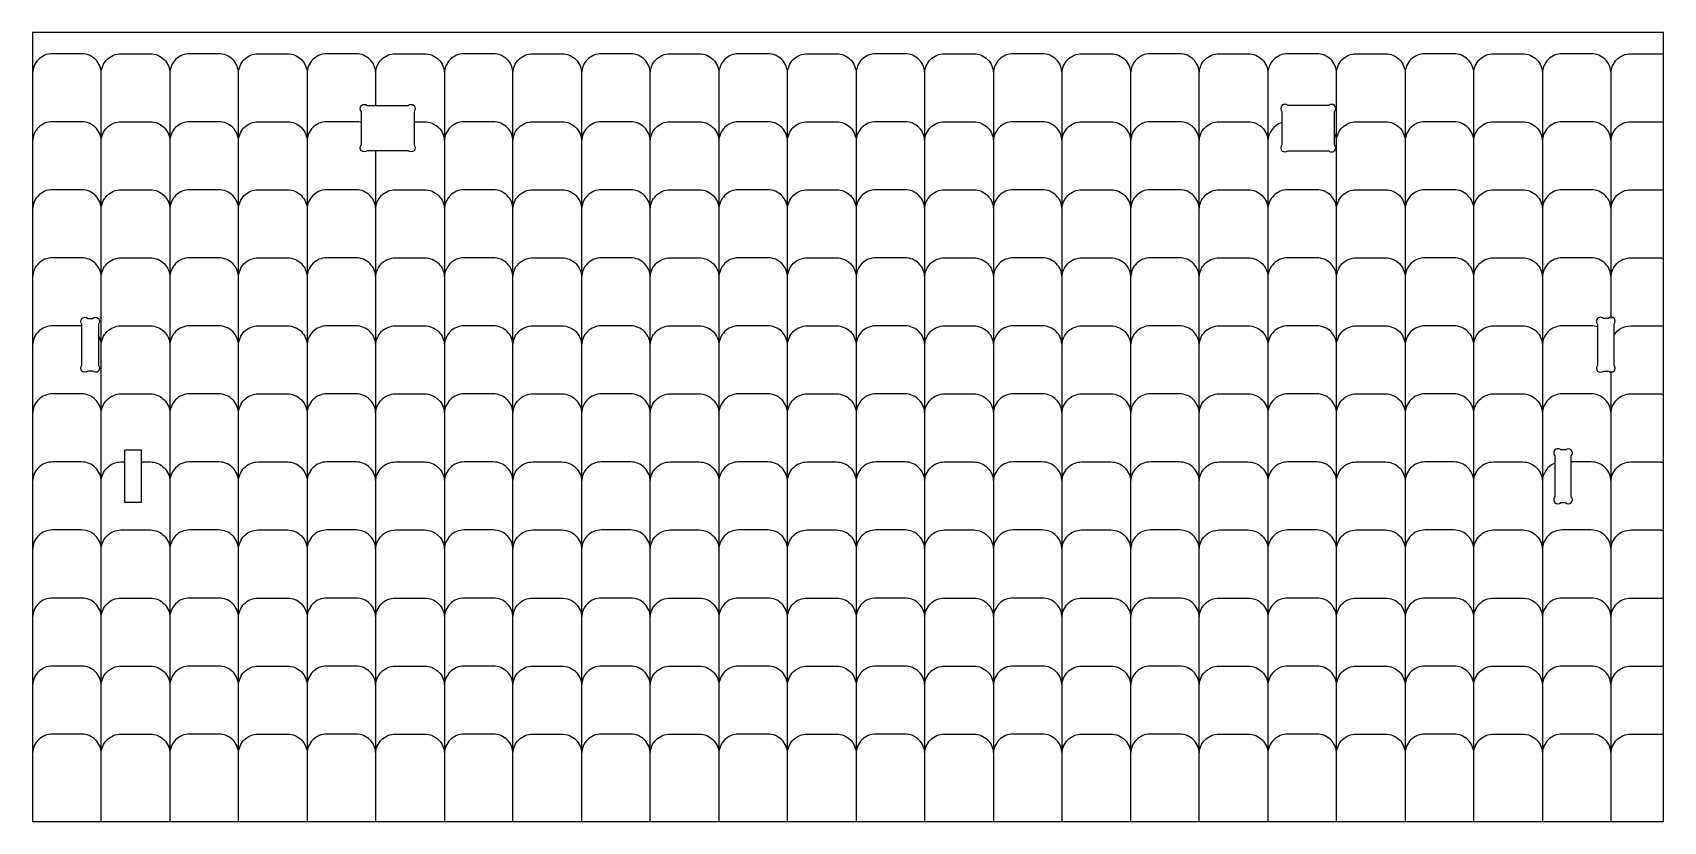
# Model space of a CAD drawing. Extents: x 1730 to 3959, y 1275 to 2996.
# Drawn here: x 3351 to 3945, y 2367 to 2654 of the extents above; entities that cross this region are included whole.
import ezdxf

# ---------------------------------------------------------------- set-up
doc = ezdxf.new("R2010")
doc.units = 0
doc.header["$MEASUREMENT"] = 0
doc.layers.add('LAYER1', color=18, linetype='CONTINUOUS')

msp = doc.modelspace()

# ---------------------------------------------------------------- linework, layer by layer
at = {"layer": 'LAYER1'}
for points in [[(3350.73, 2654.42), (3350.73, 2366.78), (3945.19, 2366.78), (3945.19, 2654.42)], [(3390.28, 2502.22), (3390.28, 2483.05), (3384.29, 2483.05), (3384.29, 2502.22)]]:
    msp.add_lwpolyline(points, close=True, dxfattribs=at)
for points in [[(3375.74, 2639.52, 0.414214), (3368.55, 2646.71), (3357.92, 2646.71, 0.414214), (3350.73, 2639.52)], [(3375.74, 2639.52, -0.414214), (3382.93, 2646.71), (3393.57, 2646.71, -0.414214), (3400.76, 2639.52)], [(3425.78, 2639.52, 0.414214), (3418.59, 2646.71), (3407.95, 2646.71, 0.414214), (3400.76, 2639.52)], [(3425.78, 2639.52, -0.414214), (3432.97, 2646.71), (3443.6, 2646.71, -0.414214), (3450.79, 2639.52)], [(3475.81, 2639.52, 0.414214), (3468.62, 2646.71), (3457.98, 2646.71, 0.414214), (3450.79, 2639.52)], [(3475.81, 2627.82), (3475.81, 2639.52, -0.414214), (3483, 2646.71), (3493.64, 2646.71, -0.414214), (3500.83, 2639.52)], [(3525.84, 2639.52, 0.414214), (3518.65, 2646.71), (3508.02, 2646.71, 0.414214), (3500.83, 2639.52)], [(3525.84, 2639.52, -0.414214), (3533.03, 2646.71), (3543.67, 2646.71, -0.414214), (3550.86, 2639.52)], [(3575.88, 2639.52, 0.414214), (3568.68, 2646.71), (3558.05, 2646.71, 0.414214), (3550.86, 2639.52)], [(3575.88, 2639.52, -0.414214), (3583.07, 2646.71), (3593.7, 2646.71, -0.414214), (3600.89, 2639.52)], [(3625.91, 2639.52, 0.414214), (3618.72, 2646.71), (3608.08, 2646.71, 0.414214), (3600.89, 2639.52)], [(3625.91, 2639.52, -0.414214), (3633.1, 2646.71), (3643.73, 2646.71, -0.414214), (3650.93, 2639.52)], [(3675.94, 2639.52, 0.414214), (3668.75, 2646.71), (3658.12, 2646.71, 0.414214), (3650.93, 2639.52)], [(3675.94, 2639.52, -0.414214), (3683.13, 2646.71), (3693.77, 2646.71, -0.414214), (3700.96, 2639.52)], [(3725.98, 2639.52, 0.414214), (3718.78, 2646.71), (3708.15, 2646.71, 0.414214), (3700.96, 2639.52)], [(3725.98, 2639.52, -0.414214), (3733.17, 2646.71), (3743.8, 2646.71, -0.414214), (3750.99, 2639.52)], [(3776.01, 2639.52, 0.414214), (3768.82, 2646.71), (3758.18, 2646.71, 0.414214), (3750.99, 2639.52)], [(3776.01, 2639.52, -0.414214), (3783.2, 2646.71), (3793.83, 2646.71, -0.414214), (3801.02, 2639.52)], [(3826.04, 2639.52, 0.414214), (3818.85, 2646.71), (3808.22, 2646.71, 0.414214), (3801.02, 2639.52)], [(3826.04, 2639.52, -0.414214), (3833.23, 2646.71), (3843.87, 2646.71, -0.414214), (3851.06, 2639.52)], [(3876.07, 2639.52, 0.414214), (3868.88, 2646.71), (3858.25, 2646.71, 0.414214), (3851.06, 2639.52)], [(3876.07, 2639.52, -0.414214), (3883.27, 2646.71), (3893.9, 2646.71, -0.414214), (3901.09, 2639.52)], [(3926.11, 2639.52, 0.414214), (3918.92, 2646.71), (3908.28, 2646.71, 0.414214), (3901.09, 2639.52)], [(3926.11, 2639.52, -0.414214), (3933.3, 2646.71), (3943.93, 2646.71, -0.043988), (3945.19, 2646.6)], [(3375.74, 2614.71, 0.414214), (3368.55, 2621.91), (3357.92, 2621.91, 0.414214), (3350.73, 2614.71)], [(3375.74, 2614.71, -0.414214), (3382.93, 2621.91), (3393.57, 2621.91, -0.414214), (3400.76, 2614.71)], [(3425.78, 2614.71, 0.414214), (3418.59, 2621.91), (3407.95, 2621.91, 0.414214), (3400.76, 2614.71)], [(3425.78, 2614.71, -0.414214), (3432.97, 2621.91), (3443.6, 2621.91, -0.414214), (3450.79, 2614.71)], [(3470.58, 2621.63, 0.069122), (3468.62, 2621.91), (3457.98, 2621.91, 0.414214), (3450.79, 2614.71)], [(3489.76, 2621.91), (3493.64, 2621.91, -0.414214), (3500.83, 2614.71)], [(3525.84, 2614.71, 0.414214), (3518.65, 2621.91), (3508.02, 2621.91, 0.414214), (3500.83, 2614.71)], [(3525.84, 2614.71, -0.414214), (3533.03, 2621.91), (3543.67, 2621.91, -0.414214), (3550.86, 2614.71)], [(3575.88, 2614.71, 0.414214), (3568.68, 2621.91), (3558.05, 2621.91, 0.414214), (3550.86, 2614.71)], [(3575.88, 2614.71, -0.414214), (3583.07, 2621.91), (3593.7, 2621.91, -0.414214), (3600.89, 2614.71)], [(3625.91, 2614.71, 0.414214), (3618.72, 2621.91), (3608.08, 2621.91, 0.414214), (3600.89, 2614.71)], [(3625.91, 2614.71, -0.414214), (3633.1, 2621.91), (3643.73, 2621.91, -0.414214), (3650.93, 2614.71)], [(3675.94, 2614.71, 0.414214), (3668.75, 2621.91), (3658.12, 2621.91, 0.414214), (3650.93, 2614.71)], [(3675.94, 2614.71, -0.414214), (3683.13, 2621.91), (3693.77, 2621.91, -0.414214), (3700.96, 2614.71)], [(3725.98, 2614.71, 0.414214), (3718.78, 2621.91), (3708.15, 2621.91, 0.414214), (3700.96, 2614.71)], [(3725.98, 2614.71, -0.414214), (3733.17, 2621.91), (3743.8, 2621.91, -0.414214), (3750.99, 2614.71)], [(3776.01, 2614.71, 0.414214), (3768.82, 2621.91), (3758.18, 2621.91, 0.414214), (3750.99, 2614.71)], [(3776.01, 2614.71, -0.414214), (3783.2, 2621.91), (3793.83, 2621.91, -0.414214), (3801.02, 2614.71)], [(3806.16, 2621.61, 0.331751), (3801.02, 2614.71)], [(3826.04, 2614.71, -0.414214), (3833.23, 2621.91), (3843.87, 2621.91, -0.414214), (3851.06, 2614.71)], [(3876.07, 2614.71, 0.414214), (3868.88, 2621.91), (3858.25, 2621.91, 0.414214), (3851.06, 2614.71)], [(3876.07, 2614.71, -0.414214), (3883.27, 2621.91), (3893.9, 2621.91, -0.414214), (3901.09, 2614.71)], [(3926.11, 2614.71, 0.414214), (3918.92, 2621.91), (3908.28, 2621.91, 0.414214), (3901.09, 2614.71)], [(3926.11, 2614.71, -0.414214), (3933.3, 2621.91), (3943.93, 2621.91, -0.043988), (3945.19, 2621.79)], [(3826.04, 2614.71, 0.111847), (3825.34, 2617.81)], [(3375.74, 2589.91, 0.414214), (3368.55, 2597.1), (3357.92, 2597.1, 0.414214), (3350.73, 2589.91)], [(3375.74, 2589.91, -0.414214), (3382.93, 2597.1), (3393.57, 2597.1, -0.414214), (3400.76, 2589.91)], [(3425.78, 2589.91, 0.414214), (3418.59, 2597.1), (3407.95, 2597.1, 0.414214), (3400.76, 2589.91)], [(3425.78, 2589.91, -0.414214), (3432.97, 2597.1), (3443.6, 2597.1, -0.414214), (3450.79, 2589.91)], [(3475.81, 2589.91, 0.414214), (3468.62, 2597.1), (3457.98, 2597.1, 0.414214), (3450.79, 2589.91)], [(3475.81, 2589.91, -0.414214), (3483, 2597.1), (3493.64, 2597.1, -0.414214), (3500.83, 2589.91)], [(3525.84, 2589.91, 0.414214), (3518.65, 2597.1), (3508.02, 2597.1, 0.414214), (3500.83, 2589.91)], [(3525.84, 2589.91, -0.414214), (3533.03, 2597.1), (3543.67, 2597.1, -0.414214), (3550.86, 2589.91)], [(3575.88, 2589.91, 0.414214), (3568.68, 2597.1), (3558.05, 2597.1, 0.414214), (3550.86, 2589.91)], [(3575.88, 2589.91, -0.414214), (3583.07, 2597.1), (3593.7, 2597.1, -0.414214), (3600.89, 2589.91)], [(3625.91, 2589.91, 0.414214), (3618.72, 2597.1), (3608.08, 2597.1, 0.414214), (3600.89, 2589.91)], [(3625.91, 2589.91, -0.414214), (3633.1, 2597.1), (3643.73, 2597.1, -0.414214), (3650.93, 2589.91)], [(3675.94, 2589.91, 0.414214), (3668.75, 2597.1), (3658.12, 2597.1, 0.414214), (3650.93, 2589.91)], [(3675.94, 2589.91, -0.414214), (3683.13, 2597.1), (3693.77, 2597.1, -0.414214), (3700.96, 2589.91)], [(3725.98, 2589.91, 0.414214), (3718.78, 2597.1), (3708.15, 2597.1, 0.414214), (3700.96, 2589.91)], [(3725.98, 2589.91, -0.414214), (3733.17, 2597.1), (3743.8, 2597.1, -0.414214), (3750.99, 2589.91)], [(3776.01, 2589.91, 0.414214), (3768.82, 2597.1), (3758.18, 2597.1, 0.414214), (3750.99, 2589.91)], [(3776.01, 2589.91, -0.414214), (3783.2, 2597.1), (3793.83, 2597.1, -0.414214), (3801.02, 2589.91)], [(3826.04, 2589.91, 0.414214), (3818.85, 2597.1), (3808.22, 2597.1, 0.414214), (3801.02, 2589.91)], [(3826.04, 2589.91, -0.414214), (3833.23, 2597.1), (3843.87, 2597.1, -0.414214), (3851.06, 2589.91)], [(3876.07, 2589.91, 0.414214), (3868.88, 2597.1), (3858.25, 2597.1, 0.414214), (3851.06, 2589.91)], [(3876.07, 2589.91, -0.414214), (3883.27, 2597.1), (3893.9, 2597.1, -0.414214), (3901.09, 2589.91)], [(3926.11, 2589.91, 0.414214), (3918.92, 2597.1), (3908.28, 2597.1, 0.414214), (3901.09, 2589.91)], [(3926.11, 2589.91, -0.414214), (3933.3, 2597.1), (3943.93, 2597.1, -0.043988), (3945.19, 2596.99)], [(3375.74, 2565.1, 0.414214), (3368.55, 2572.29), (3357.92, 2572.29, 0.414214), (3350.73, 2565.1)], [(3375.74, 2565.1, -0.414214), (3382.93, 2572.29), (3393.57, 2572.29, -0.414214), (3400.76, 2565.1)], [(3425.78, 2565.1, 0.414214), (3418.59, 2572.29), (3407.95, 2572.29, 0.414214), (3400.76, 2565.1)], [(3425.78, 2565.1, -0.414214), (3432.97, 2572.29), (3443.6, 2572.29, -0.414214), (3450.79, 2565.1)], [(3475.81, 2565.1, 0.414214), (3468.62, 2572.29), (3457.98, 2572.29, 0.414214), (3450.79, 2565.1)], [(3475.81, 2565.1, -0.414214), (3483, 2572.29), (3493.64, 2572.29, -0.414214), (3500.83, 2565.1)], [(3525.84, 2565.1, 0.414214), (3518.65, 2572.29), (3508.02, 2572.29, 0.414214), (3500.83, 2565.1)], [(3525.84, 2565.1, -0.414214), (3533.03, 2572.29), (3543.67, 2572.29, -0.414214), (3550.86, 2565.1)], [(3575.88, 2565.1, 0.414214), (3568.68, 2572.29), (3558.05, 2572.29, 0.414214), (3550.86, 2565.1)], [(3575.88, 2565.1, -0.414214), (3583.07, 2572.29), (3593.7, 2572.29, -0.414214), (3600.89, 2565.1)], [(3625.91, 2565.1, 0.414214), (3618.72, 2572.29), (3608.08, 2572.29, 0.414214), (3600.89, 2565.1)], [(3625.91, 2565.1, -0.414214), (3633.1, 2572.29), (3643.73, 2572.29, -0.414214), (3650.93, 2565.1)], [(3675.94, 2565.1, 0.414214), (3668.75, 2572.29), (3658.12, 2572.29, 0.414214), (3650.93, 2565.1)], [(3675.94, 2565.1, -0.414214), (3683.13, 2572.29), (3693.77, 2572.29, -0.414214), (3700.96, 2565.1)], [(3725.98, 2565.1, 0.414214), (3718.78, 2572.29), (3708.15, 2572.29, 0.414214), (3700.96, 2565.1)], [(3725.98, 2565.1, -0.414214), (3733.17, 2572.29), (3743.8, 2572.29, -0.414214), (3750.99, 2565.1)], [(3776.01, 2565.1, 0.414214), (3768.82, 2572.29), (3758.18, 2572.29, 0.414214), (3750.99, 2565.1)], [(3776.01, 2565.1, -0.414214), (3783.2, 2572.29), (3793.83, 2572.29, -0.414214), (3801.02, 2565.1)], [(3826.04, 2565.1, 0.414214), (3818.85, 2572.29), (3808.22, 2572.29, 0.414214), (3801.02, 2565.1)], [(3826.04, 2565.1, -0.414214), (3833.23, 2572.29), (3843.87, 2572.29, -0.414214), (3851.06, 2565.1)], [(3876.07, 2565.1, 0.414214), (3868.88, 2572.29), (3858.25, 2572.29, 0.414214), (3851.06, 2565.1)], [(3876.07, 2565.1, -0.414214), (3883.27, 2572.29), (3893.9, 2572.29, -0.414214), (3901.09, 2565.1)], [(3926.11, 2565.1, 0.414214), (3918.92, 2572.29), (3908.28, 2572.29, 0.414214), (3901.09, 2565.1)], [(3926.11, 2565.1, -0.414214), (3933.3, 2572.29), (3943.93, 2572.29, -0.043988), (3945.19, 2572.18)], [(3368.71, 2547.48, 0.005295), (3368.55, 2547.48), (3357.92, 2547.48, 0.414214), (3350.73, 2540.29)], [(3375.74, 2540.29, -0.414214), (3382.93, 2547.48), (3393.57, 2547.48, -0.414214), (3400.76, 2540.29)], [(3425.78, 2540.29, 0.414214), (3418.59, 2547.48), (3407.95, 2547.48, 0.414214), (3400.76, 2540.29)], [(3425.78, 2540.29, -0.414214), (3432.97, 2547.48), (3443.6, 2547.48, -0.414214), (3450.79, 2540.29)], [(3475.81, 2540.29, 0.414214), (3468.62, 2547.48), (3457.98, 2547.48, 0.414214), (3450.79, 2540.29)], [(3475.81, 2540.29, -0.414214), (3483, 2547.48), (3493.64, 2547.48, -0.414214), (3500.83, 2540.29)], [(3525.84, 2540.29, 0.414214), (3518.65, 2547.48), (3508.02, 2547.48, 0.414214), (3500.83, 2540.29)], [(3525.84, 2540.29, -0.414214), (3533.03, 2547.48), (3543.67, 2547.48, -0.414214), (3550.86, 2540.29)], [(3575.88, 2540.29, 0.414214), (3568.68, 2547.48), (3558.05, 2547.48, 0.414214), (3550.86, 2540.29)], [(3575.88, 2540.29, -0.414214), (3583.07, 2547.48), (3593.7, 2547.48, -0.414214), (3600.89, 2540.29)], [(3625.91, 2540.29, 0.414214), (3618.72, 2547.48), (3608.08, 2547.48, 0.414214), (3600.89, 2540.29)], [(3625.91, 2540.29, -0.414214), (3633.1, 2547.48), (3643.73, 2547.48, -0.414214), (3650.93, 2540.29)], [(3675.94, 2540.29, 0.414214), (3668.75, 2547.48), (3658.12, 2547.48, 0.414214), (3650.93, 2540.29)], [(3675.94, 2540.29, -0.414214), (3683.13, 2547.48), (3693.77, 2547.48, -0.414214), (3700.96, 2540.29)], [(3725.98, 2540.29, 0.414214), (3718.78, 2547.48), (3708.15, 2547.48, 0.414214), (3700.96, 2540.29)], [(3725.98, 2540.29, -0.414214), (3733.17, 2547.48), (3743.8, 2547.48, -0.414214), (3750.99, 2540.29)], [(3776.01, 2540.29, 0.414214), (3768.82, 2547.48), (3758.18, 2547.48, 0.414214), (3750.99, 2540.29)], [(3776.01, 2540.29, -0.414214), (3783.2, 2547.48), (3793.83, 2547.48, -0.414214), (3801.02, 2540.29)], [(3826.04, 2540.29, 0.414214), (3818.85, 2547.48), (3808.22, 2547.48, 0.414214), (3801.02, 2540.29)], [(3826.04, 2540.29, -0.414214), (3833.23, 2547.48), (3843.87, 2547.48, -0.414214), (3851.06, 2540.29)], [(3876.07, 2540.29, 0.414214), (3868.88, 2547.48), (3858.25, 2547.48, 0.414214), (3851.06, 2540.29)], [(3876.07, 2540.29, -0.414214), (3883.27, 2547.48), (3893.9, 2547.48, -0.414214), (3901.09, 2540.29)], [(3921.22, 2547.1, 0.081726), (3918.92, 2547.48), (3908.28, 2547.48, 0.414214), (3901.09, 2540.29)], [(3927.21, 2544.12, -0.257711), (3933.3, 2547.48), (3943.93, 2547.48, -0.043988), (3945.19, 2547.37)], [(3375.74, 2540.29, 0.137402), (3374.7, 2544.02)], [(3375.74, 2515.48, 0.414214), (3368.55, 2522.67), (3357.92, 2522.67, 0.414214), (3350.73, 2515.48)], [(3375.74, 2515.48, -0.414214), (3382.93, 2522.67), (3393.57, 2522.67, -0.414214), (3400.76, 2515.48)], [(3425.78, 2515.48, 0.414214), (3418.59, 2522.67), (3407.95, 2522.67, 0.414214), (3400.76, 2515.48)], [(3425.78, 2515.48, -0.414214), (3432.97, 2522.67), (3443.6, 2522.67, -0.414214), (3450.79, 2515.48)], [(3475.81, 2515.48, 0.414214), (3468.62, 2522.67), (3457.98, 2522.67, 0.414214), (3450.79, 2515.48)], [(3475.81, 2515.48, -0.414214), (3483, 2522.67), (3493.64, 2522.67, -0.414214), (3500.83, 2515.48)], [(3525.84, 2515.48, 0.414214), (3518.65, 2522.67), (3508.02, 2522.67, 0.414214), (3500.83, 2515.48)], [(3525.84, 2515.48, -0.414214), (3533.03, 2522.67), (3543.67, 2522.67, -0.414214), (3550.86, 2515.48)], [(3575.88, 2515.48, 0.414214), (3568.68, 2522.67), (3558.05, 2522.67, 0.414214), (3550.86, 2515.48)], [(3575.88, 2515.48, -0.414214), (3583.07, 2522.67), (3593.7, 2522.67, -0.414214), (3600.89, 2515.48)], [(3625.91, 2515.48, 0.414214), (3618.72, 2522.67), (3608.08, 2522.67, 0.414214), (3600.89, 2515.48)], [(3625.91, 2515.48, -0.414214), (3633.1, 2522.67), (3643.73, 2522.67, -0.414214), (3650.93, 2515.48)], [(3675.94, 2515.48, 0.414214), (3668.75, 2522.67), (3658.12, 2522.67, 0.414214), (3650.93, 2515.48)], [(3675.94, 2515.48, -0.414214), (3683.13, 2522.67), (3693.77, 2522.67, -0.414214), (3700.96, 2515.48)], [(3725.98, 2515.48, 0.414214), (3718.78, 2522.67), (3708.15, 2522.67, 0.414214), (3700.96, 2515.48)], [(3725.98, 2515.48, -0.414214), (3733.17, 2522.67), (3743.8, 2522.67, -0.414214), (3750.99, 2515.48)], [(3776.01, 2515.48, 0.414214), (3768.82, 2522.67), (3758.18, 2522.67, 0.414214), (3750.99, 2515.48)], [(3776.01, 2515.48, -0.414214), (3783.2, 2522.67), (3793.83, 2522.67, -0.414214), (3801.02, 2515.48)], [(3826.04, 2515.48, 0.414214), (3818.85, 2522.67), (3808.22, 2522.67, 0.414214), (3801.02, 2515.48)], [(3826.04, 2515.48, -0.414214), (3833.23, 2522.67), (3843.87, 2522.67, -0.414214), (3851.06, 2515.48)], [(3876.07, 2515.48, 0.414214), (3868.88, 2522.67), (3858.25, 2522.67, 0.414214), (3851.06, 2515.48)], [(3876.07, 2515.48, -0.414214), (3883.27, 2522.67), (3893.9, 2522.67, -0.414214), (3901.09, 2515.48)], [(3926.11, 2515.48, 0.414214), (3918.92, 2522.67), (3908.28, 2522.67, 0.414214), (3901.09, 2515.48)], [(3926.11, 2515.48, -0.414214), (3933.3, 2522.67), (3943.93, 2522.67, -0.043988), (3945.19, 2522.56)], [(3375.74, 2490.67, 0.414214), (3368.55, 2497.86), (3357.92, 2497.86, 0.414214), (3350.73, 2490.67)], [(3375.74, 2490.67, -0.414214), (3382.93, 2497.86), (3384.29, 2497.86)], [(3390.28, 2497.86), (3393.57, 2497.86, -0.414214), (3400.76, 2490.67)], [(3425.78, 2490.67, 0.414214), (3418.59, 2497.86), (3407.95, 2497.86, 0.414214), (3400.76, 2490.67)], [(3425.78, 2490.67, -0.414214), (3432.97, 2497.86), (3443.6, 2497.86, -0.414214), (3450.79, 2490.67)], [(3475.81, 2490.67, 0.414214), (3468.62, 2497.86), (3457.98, 2497.86, 0.414214), (3450.79, 2490.67)], [(3475.81, 2490.67, -0.414214), (3483, 2497.86), (3493.64, 2497.86, -0.414214), (3500.83, 2490.67)], [(3525.84, 2490.67, 0.414214), (3518.65, 2497.86), (3508.02, 2497.86, 0.414214), (3500.83, 2490.67)], [(3525.84, 2490.67, -0.414214), (3533.03, 2497.86), (3543.67, 2497.86, -0.414214), (3550.86, 2490.67)], [(3575.88, 2490.67, 0.414214), (3568.68, 2497.86), (3558.05, 2497.86, 0.414214), (3550.86, 2490.67)], [(3575.88, 2490.67, -0.414214), (3583.07, 2497.86), (3593.7, 2497.86, -0.414214), (3600.89, 2490.67)], [(3625.91, 2490.67, 0.414214), (3618.72, 2497.86), (3608.08, 2497.86, 0.414214), (3600.89, 2490.67)], [(3625.91, 2490.67, -0.414214), (3633.1, 2497.86), (3643.73, 2497.86, -0.414214), (3650.93, 2490.67)], [(3675.94, 2490.67, 0.414214), (3668.75, 2497.86), (3658.12, 2497.86, 0.414214), (3650.93, 2490.67)], [(3675.94, 2490.67, -0.414214), (3683.13, 2497.86), (3693.77, 2497.86, -0.414214), (3700.96, 2490.67)], [(3725.98, 2490.67, 0.414214), (3718.78, 2497.86), (3708.15, 2497.86, 0.414214), (3700.96, 2490.67)], [(3725.98, 2490.67, -0.414214), (3733.17, 2497.86), (3743.8, 2497.86, -0.414214), (3750.99, 2490.67)], [(3776.01, 2490.67, 0.414214), (3768.82, 2497.86), (3758.18, 2497.86, 0.414214), (3750.99, 2490.67)], [(3776.01, 2490.67, -0.414214), (3783.2, 2497.86), (3793.83, 2497.86, -0.414214), (3801.02, 2490.67)], [(3826.04, 2490.67, 0.414214), (3818.85, 2497.86), (3808.22, 2497.86, 0.414214), (3801.02, 2490.67)], [(3826.04, 2490.67, -0.414214), (3833.23, 2497.86), (3843.87, 2497.86, -0.414214), (3851.06, 2490.67)], [(3876.07, 2490.67, 0.414214), (3868.88, 2497.86), (3858.25, 2497.86, 0.414214), (3851.06, 2490.67)], [(3876.07, 2490.67, -0.414214), (3883.27, 2497.86), (3893.9, 2497.86, -0.414214), (3901.09, 2490.67)], [(3905.64, 2497.36, 0.307847), (3901.09, 2490.67)], [(3926.11, 2490.67, 0.414214), (3918.92, 2497.86), (3911.63, 2497.86)], [(3926.11, 2490.67, -0.414214), (3933.3, 2497.86), (3943.93, 2497.86, -0.043988), (3945.19, 2497.75)], [(3375.74, 2465.86, 0.414214), (3368.55, 2473.05), (3357.92, 2473.05, 0.414214), (3350.73, 2465.86)], [(3375.74, 2465.86, -0.414214), (3382.93, 2473.05), (3393.57, 2473.05, -0.414214), (3400.76, 2465.86)], [(3425.78, 2465.86, 0.414214), (3418.59, 2473.05), (3407.95, 2473.05, 0.414214), (3400.76, 2465.86)], [(3425.78, 2465.86, -0.414214), (3432.97, 2473.05), (3443.6, 2473.05, -0.414214), (3450.79, 2465.86)], [(3475.81, 2465.86, 0.414214), (3468.62, 2473.05), (3457.98, 2473.05, 0.414214), (3450.79, 2465.86)], [(3475.81, 2465.86, -0.414214), (3483, 2473.05), (3493.64, 2473.05, -0.414214), (3500.83, 2465.86)], [(3525.84, 2465.86, 0.414214), (3518.65, 2473.05), (3508.02, 2473.05, 0.414214), (3500.83, 2465.86)], [(3525.84, 2465.86, -0.414214), (3533.03, 2473.05), (3543.67, 2473.05, -0.414214), (3550.86, 2465.86)], [(3575.88, 2465.86, 0.414214), (3568.68, 2473.05), (3558.05, 2473.05, 0.414214), (3550.86, 2465.86)], [(3575.88, 2465.86, -0.414214), (3583.07, 2473.05), (3593.7, 2473.05, -0.414214), (3600.89, 2465.86)], [(3625.91, 2465.86, 0.414214), (3618.72, 2473.05), (3608.08, 2473.05, 0.414214), (3600.89, 2465.86)], [(3625.91, 2465.86, -0.414214), (3633.1, 2473.05), (3643.73, 2473.05, -0.414214), (3650.93, 2465.86)], [(3675.94, 2465.86, 0.414214), (3668.75, 2473.05), (3658.12, 2473.05, 0.414214), (3650.93, 2465.86)], [(3675.94, 2465.86, -0.414214), (3683.13, 2473.05), (3693.77, 2473.05, -0.414214), (3700.96, 2465.86)], [(3725.98, 2465.86, 0.414214), (3718.78, 2473.05), (3708.15, 2473.05, 0.414214), (3700.96, 2465.86)], [(3725.98, 2465.86, -0.414214), (3733.17, 2473.05), (3743.8, 2473.05, -0.414214), (3750.99, 2465.86)], [(3776.01, 2465.86, 0.414214), (3768.82, 2473.05), (3758.18, 2473.05, 0.414214), (3750.99, 2465.86)], [(3776.01, 2465.86, -0.414214), (3783.2, 2473.05), (3793.83, 2473.05, -0.414214), (3801.02, 2465.86)], [(3826.04, 2465.86, 0.414214), (3818.85, 2473.05), (3808.22, 2473.05, 0.414214), (3801.02, 2465.86)], [(3826.04, 2465.86, -0.414214), (3833.23, 2473.05), (3843.87, 2473.05, -0.414214), (3851.06, 2465.86)], [(3876.07, 2465.86, 0.414214), (3868.88, 2473.05), (3858.25, 2473.05, 0.414214), (3851.06, 2465.86)], [(3876.07, 2465.86, -0.414214), (3883.27, 2473.05), (3893.9, 2473.05, -0.414214), (3901.09, 2465.86)], [(3926.11, 2465.86, 0.414214), (3918.92, 2473.05), (3908.28, 2473.05, 0.414214), (3901.09, 2465.86)], [(3926.11, 2465.86, -0.414214), (3933.3, 2473.05), (3943.93, 2473.05, -0.043988), (3945.19, 2472.94)], [(3375.74, 2441.05, 0.414214), (3368.55, 2448.24), (3357.92, 2448.24, 0.414214), (3350.73, 2441.05)], [(3375.74, 2441.05, -0.414214), (3382.93, 2448.24), (3393.57, 2448.24, -0.414214), (3400.76, 2441.05)], [(3425.78, 2441.05, 0.414214), (3418.59, 2448.24), (3407.95, 2448.24, 0.414214), (3400.76, 2441.05)], [(3425.78, 2441.05, -0.414214), (3432.97, 2448.24), (3443.6, 2448.24, -0.414214), (3450.79, 2441.05)], [(3475.81, 2441.05, 0.414214), (3468.62, 2448.24), (3457.98, 2448.24, 0.414214), (3450.79, 2441.05)], [(3475.81, 2441.05, -0.414214), (3483, 2448.24), (3493.64, 2448.24, -0.414214), (3500.83, 2441.05)], [(3525.84, 2441.05, 0.414214), (3518.65, 2448.24), (3508.02, 2448.24, 0.414214), (3500.83, 2441.05)], [(3525.84, 2441.05, -0.414214), (3533.03, 2448.24), (3543.67, 2448.24, -0.414214), (3550.86, 2441.05)], [(3575.88, 2441.05, 0.414214), (3568.68, 2448.24), (3558.05, 2448.24, 0.414214), (3550.86, 2441.05)], [(3575.88, 2441.05, -0.414214), (3583.07, 2448.24), (3593.7, 2448.24, -0.414214), (3600.89, 2441.05)], [(3625.91, 2441.05, 0.414214), (3618.72, 2448.24), (3608.08, 2448.24, 0.414214), (3600.89, 2441.05)], [(3625.91, 2441.05, -0.414214), (3633.1, 2448.24), (3643.73, 2448.24, -0.414214), (3650.93, 2441.05)], [(3675.94, 2441.05, 0.414214), (3668.75, 2448.24), (3658.12, 2448.24, 0.414214), (3650.93, 2441.05)], [(3675.94, 2441.05, -0.414214), (3683.13, 2448.24), (3693.77, 2448.24, -0.414214), (3700.96, 2441.05)], [(3725.98, 2441.05, 0.414214), (3718.78, 2448.24), (3708.15, 2448.24, 0.414214), (3700.96, 2441.05)], [(3725.98, 2441.05, -0.414214), (3733.17, 2448.24), (3743.8, 2448.24, -0.414214), (3750.99, 2441.05)], [(3776.01, 2441.05, 0.414214), (3768.82, 2448.24), (3758.18, 2448.24, 0.414214), (3750.99, 2441.05)], [(3776.01, 2441.05, -0.414214), (3783.2, 2448.24), (3793.83, 2448.24, -0.414214), (3801.02, 2441.05)], [(3826.04, 2441.05, 0.414214), (3818.85, 2448.24), (3808.22, 2448.24, 0.414214), (3801.02, 2441.05)], [(3826.04, 2441.05, -0.414214), (3833.23, 2448.24), (3843.87, 2448.24, -0.414214), (3851.06, 2441.05)], [(3876.07, 2441.05, 0.414214), (3868.88, 2448.24), (3858.25, 2448.24, 0.414214), (3851.06, 2441.05)], [(3876.07, 2441.05, -0.414214), (3883.27, 2448.24), (3893.9, 2448.24, -0.414214), (3901.09, 2441.05)], [(3926.11, 2441.05, 0.414214), (3918.92, 2448.24), (3908.28, 2448.24, 0.414214), (3901.09, 2441.05)], [(3926.11, 2441.05, -0.414214), (3933.3, 2448.24), (3943.93, 2448.24, -0.043988), (3945.19, 2448.13)], [(3375.74, 2416.24, 0.414214), (3368.55, 2423.43), (3357.92, 2423.43, 0.414214), (3350.73, 2416.24)], [(3375.74, 2416.24, -0.414214), (3382.93, 2423.43), (3393.57, 2423.43, -0.414214), (3400.76, 2416.24)], [(3425.78, 2416.24, 0.414214), (3418.59, 2423.43), (3407.95, 2423.43, 0.414214), (3400.76, 2416.24)], [(3425.78, 2416.24, -0.414214), (3432.97, 2423.43), (3443.6, 2423.43, -0.414214), (3450.79, 2416.24)], [(3475.81, 2416.24, 0.414214), (3468.62, 2423.43), (3457.98, 2423.43, 0.414214), (3450.79, 2416.24)], [(3475.81, 2416.24, -0.414214), (3483, 2423.43), (3493.64, 2423.43, -0.414214), (3500.83, 2416.24)], [(3525.84, 2416.24, 0.414214), (3518.65, 2423.43), (3508.02, 2423.43, 0.414214), (3500.83, 2416.24)], [(3525.84, 2416.24, -0.414214), (3533.03, 2423.43), (3543.67, 2423.43, -0.414214), (3550.86, 2416.24)], [(3575.88, 2416.24, 0.414214), (3568.68, 2423.43), (3558.05, 2423.43, 0.414214), (3550.86, 2416.24)], [(3575.88, 2416.24, -0.414214), (3583.07, 2423.43), (3593.7, 2423.43, -0.414214), (3600.89, 2416.24)], [(3625.91, 2416.24, 0.414214), (3618.72, 2423.43), (3608.08, 2423.43, 0.414214), (3600.89, 2416.24)], [(3625.91, 2416.24, -0.414214), (3633.1, 2423.43), (3643.73, 2423.43, -0.414214), (3650.93, 2416.24)], [(3675.94, 2416.24, 0.414214), (3668.75, 2423.43), (3658.12, 2423.43, 0.414214), (3650.93, 2416.24)], [(3675.94, 2416.24, -0.414214), (3683.13, 2423.43), (3693.77, 2423.43, -0.414214), (3700.96, 2416.24)], [(3725.98, 2416.24, 0.414214), (3718.78, 2423.43), (3708.15, 2423.43, 0.414214), (3700.96, 2416.24)], [(3725.98, 2416.24, -0.414214), (3733.17, 2423.43), (3743.8, 2423.43, -0.414214), (3750.99, 2416.24)], [(3776.01, 2416.24, 0.414214), (3768.82, 2423.43), (3758.18, 2423.43, 0.414214), (3750.99, 2416.24)], [(3776.01, 2416.24, -0.414214), (3783.2, 2423.43), (3793.83, 2423.43, -0.414214), (3801.02, 2416.24)], [(3826.04, 2416.24, 0.414214), (3818.85, 2423.43), (3808.22, 2423.43, 0.414214), (3801.02, 2416.24)], [(3826.04, 2416.24, -0.414214), (3833.23, 2423.43), (3843.87, 2423.43, -0.414214), (3851.06, 2416.24)], [(3876.07, 2416.24, 0.414214), (3868.88, 2423.43), (3858.25, 2423.43, 0.414214), (3851.06, 2416.24)], [(3876.07, 2416.24, -0.414214), (3883.27, 2423.43), (3893.9, 2423.43, -0.414214), (3901.09, 2416.24)], [(3926.11, 2416.24, 0.414214), (3918.92, 2423.43), (3908.28, 2423.43, 0.414214), (3901.09, 2416.24)], [(3926.11, 2416.24, -0.414214), (3933.3, 2423.43), (3943.93, 2423.43, -0.043988), (3945.19, 2423.32)], [(3375.74, 2391.43, 0.414214), (3368.55, 2398.62), (3357.92, 2398.62, 0.414214), (3350.73, 2391.43)], [(3375.74, 2391.43, -0.414214), (3382.93, 2398.62), (3393.57, 2398.62, -0.414214), (3400.76, 2391.43)], [(3425.78, 2391.43, 0.414214), (3418.59, 2398.62), (3407.95, 2398.62, 0.414214), (3400.76, 2391.43)], [(3425.78, 2391.43, -0.414214), (3432.97, 2398.62), (3443.6, 2398.62, -0.414214), (3450.79, 2391.43)], [(3475.81, 2391.43, 0.414214), (3468.62, 2398.62), (3457.98, 2398.62, 0.414214), (3450.79, 2391.43)], [(3475.81, 2391.43, -0.414214), (3483, 2398.62), (3493.64, 2398.62, -0.414214), (3500.83, 2391.43)], [(3525.84, 2391.43, 0.414214), (3518.65, 2398.62), (3508.02, 2398.62, 0.414214), (3500.83, 2391.43)], [(3525.84, 2391.43, -0.414214), (3533.03, 2398.62), (3543.67, 2398.62, -0.414214), (3550.86, 2391.43)], [(3575.88, 2391.43, 0.414214), (3568.68, 2398.62), (3558.05, 2398.62, 0.414214), (3550.86, 2391.43)], [(3575.88, 2391.43, -0.414214), (3583.07, 2398.62), (3593.7, 2398.62, -0.414214), (3600.89, 2391.43)], [(3625.91, 2391.43, 0.414214), (3618.72, 2398.62), (3608.08, 2398.62, 0.414214), (3600.89, 2391.43)], [(3625.91, 2391.43, -0.414214), (3633.1, 2398.62), (3643.73, 2398.62, -0.414214), (3650.93, 2391.43)], [(3675.94, 2391.43, 0.414214), (3668.75, 2398.62), (3658.12, 2398.62, 0.414214), (3650.93, 2391.43)], [(3675.94, 2391.43, -0.414214), (3683.13, 2398.62), (3693.77, 2398.62, -0.414214), (3700.96, 2391.43)], [(3725.98, 2391.43, 0.414214), (3718.78, 2398.62), (3708.15, 2398.62, 0.414214), (3700.96, 2391.43)], [(3725.98, 2391.43, -0.414214), (3733.17, 2398.62), (3743.8, 2398.62, -0.414214), (3750.99, 2391.43)], [(3776.01, 2391.43, 0.414214), (3768.82, 2398.62), (3758.18, 2398.62, 0.414214), (3750.99, 2391.43)], [(3776.01, 2391.43, -0.414214), (3783.2, 2398.62), (3793.83, 2398.62, -0.414214), (3801.02, 2391.43)], [(3826.04, 2391.43, 0.414214), (3818.85, 2398.62), (3808.22, 2398.62, 0.414214), (3801.02, 2391.43)], [(3826.04, 2391.43, -0.414214), (3833.23, 2398.62), (3843.87, 2398.62, -0.414214), (3851.06, 2391.43)], [(3876.07, 2391.43, 0.414214), (3868.88, 2398.62), (3858.25, 2398.62, 0.414214), (3851.06, 2391.43)], [(3876.07, 2391.43, -0.414214), (3883.27, 2398.62), (3893.9, 2398.62, -0.414214), (3901.09, 2391.43)], [(3926.11, 2391.43, 0.414214), (3918.92, 2398.62), (3908.28, 2398.62, 0.414214), (3901.09, 2391.43)], [(3926.11, 2391.43, -0.414214), (3933.3, 2398.62), (3943.93, 2398.62, -0.043988), (3945.19, 2398.51)]]:
    msp.add_lwpolyline(points, format="xyb", dxfattribs=at)
for points in [[(3375.74, 2366.78), (3375.74, 2639.52)], [(3400.76, 2639.52), (3400.76, 2366.78)], [(3425.78, 2366.78), (3425.78, 2639.52)], [(3450.79, 2639.52), (3450.79, 2366.78)], [(3500.83, 2639.52), (3500.83, 2366.78)], [(3525.84, 2366.78), (3525.84, 2639.52)], [(3550.86, 2639.52), (3550.86, 2366.78)], [(3575.88, 2366.78), (3575.88, 2639.52)], [(3600.89, 2639.52), (3600.89, 2366.78)], [(3625.91, 2366.78), (3625.91, 2639.52)], [(3650.93, 2639.52), (3650.93, 2366.78)], [(3675.94, 2366.78), (3675.94, 2639.52)], [(3700.96, 2639.52), (3700.96, 2366.78)], [(3725.98, 2366.78), (3725.98, 2639.52)], [(3750.99, 2639.52), (3750.99, 2366.78)], [(3776.01, 2366.78), (3776.01, 2639.52)], [(3801.02, 2639.52), (3801.02, 2366.78)], [(3826.04, 2366.78), (3826.04, 2639.52)], [(3851.06, 2639.52), (3851.06, 2366.78)], [(3876.07, 2366.78), (3876.07, 2639.52)], [(3901.09, 2639.52), (3901.09, 2366.78)], [(3926.11, 2550.16), (3926.11, 2639.52)], [(3475.81, 2366.78), (3475.81, 2611.35)], [(3926.11, 2366.78), (3926.11, 2530.99)]]:
    msp.add_lwpolyline(points, dxfattribs=at)
for points in [[(3472.7, 2627.82), (3487.63, 2627.82, -1), (3489.76, 2625.69), (3489.76, 2613.48, -1), (3487.63, 2611.35), (3472.7, 2611.35, -1), (3470.58, 2613.48), (3470.58, 2625.69, -1)], [(3808.29, 2611.35), (3823.22, 2611.35, 1), (3825.34, 2613.48), (3825.34, 2625.69, 1), (3823.22, 2627.82), (3808.29, 2627.82, 1), (3806.16, 2625.69), (3806.16, 2613.48, 1)], [(3374.7, 2548.04), (3374.7, 2533.11, -1), (3372.57, 2530.99), (3370.83, 2530.99, -1), (3368.71, 2533.11), (3368.71, 2548.04, -1), (3370.83, 2550.16), (3372.57, 2550.16, -1)], [(3921.22, 2548.04), (3921.22, 2533.11, 1), (3923.34, 2530.99), (3925.09, 2530.99, 1), (3927.21, 2533.11), (3927.21, 2548.04, 1), (3925.09, 2550.16), (3923.34, 2550.16, 1)], [(3905.64, 2500.1), (3905.64, 2485.17, 1), (3907.76, 2483.05), (3909.51, 2483.05, 1), (3911.63, 2485.17), (3911.63, 2500.1, 1), (3909.51, 2502.22), (3907.76, 2502.22, 1)]]:
    msp.add_lwpolyline(points, format="xyb", close=True, dxfattribs=at)

doc.saveas('drawing.dxf')
